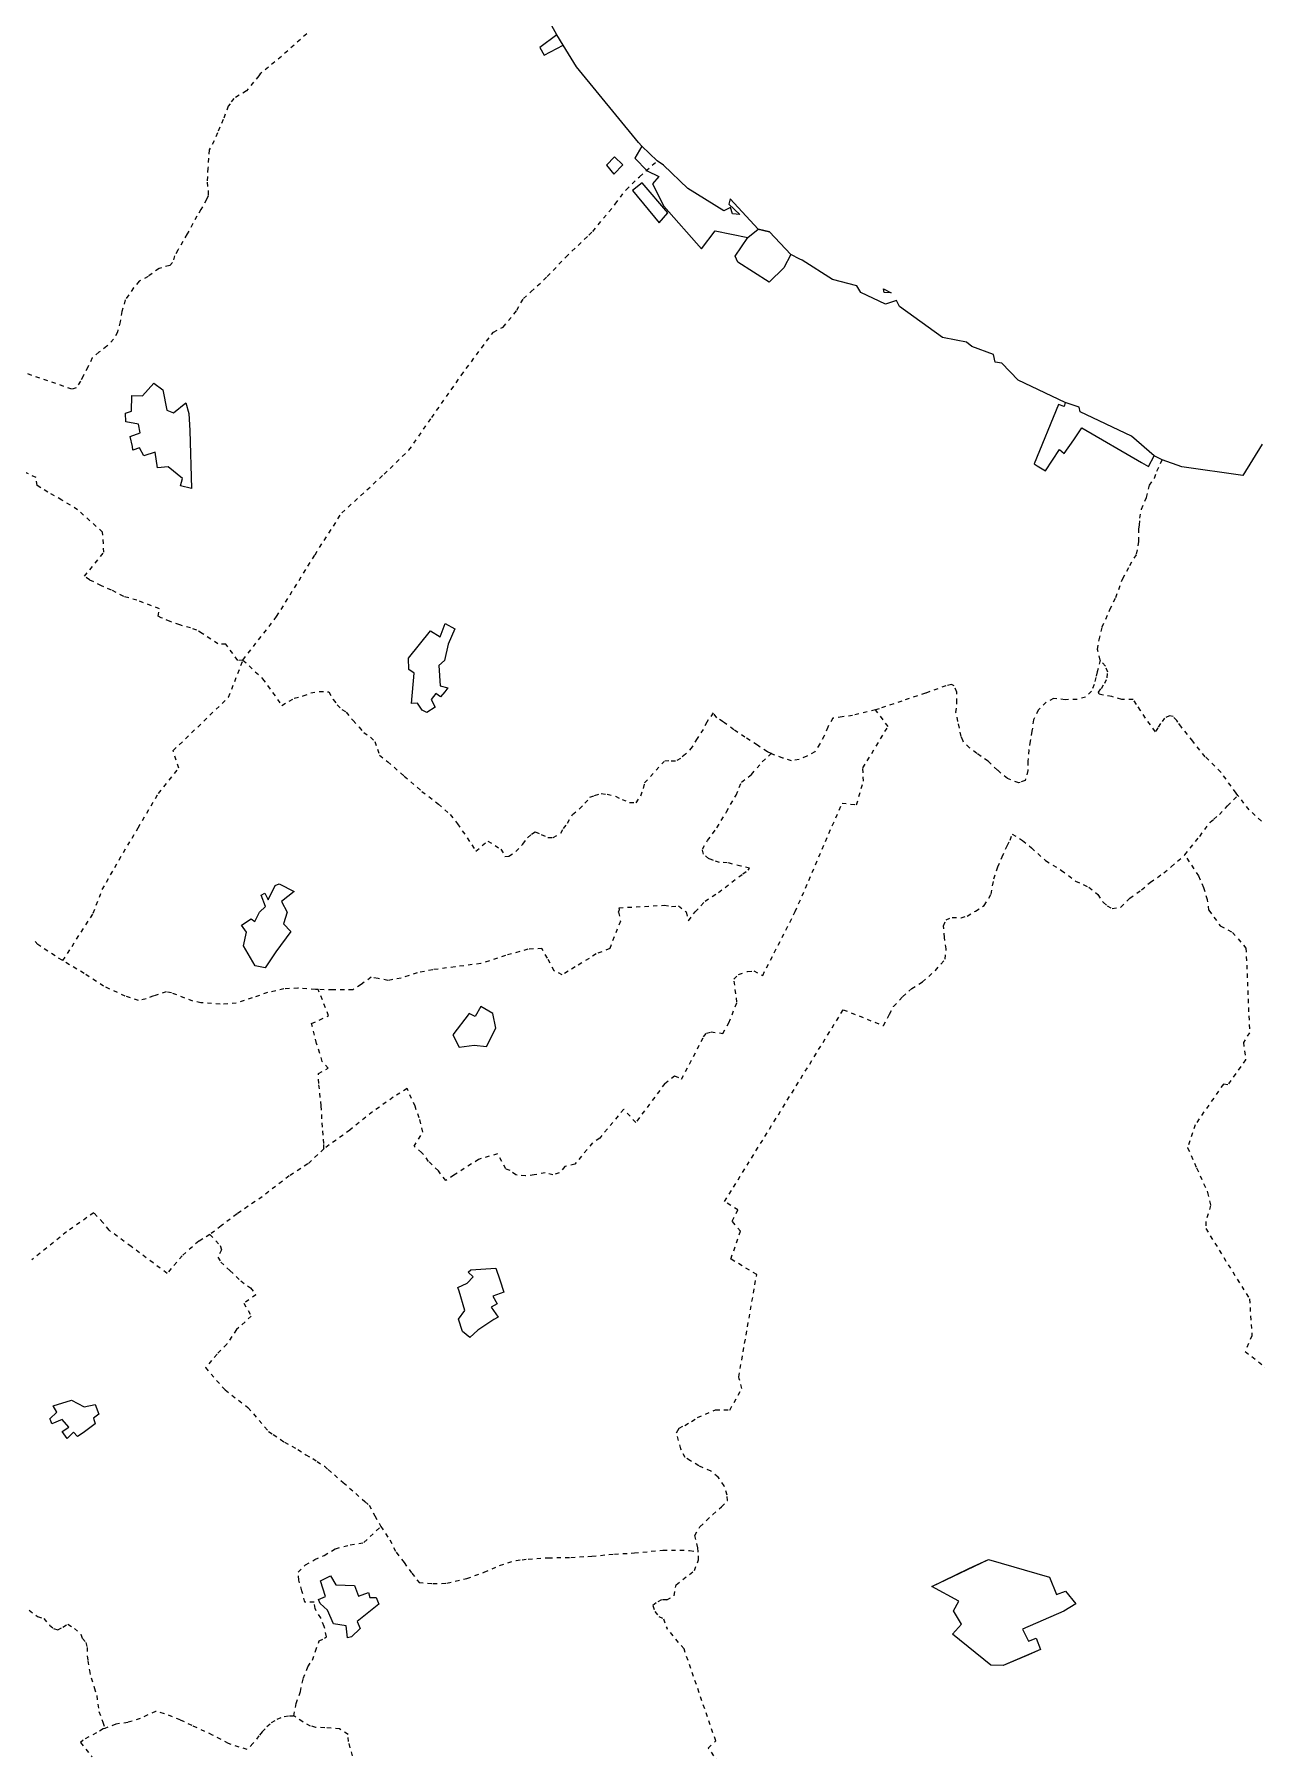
# Model space of a CAD drawing. Header units: millimetres. Extents: x 1888 to 2040, y 1705 to 1894.
# Drawn here: x 1982.23 to 2010.99, y 1824.66 to 1865.02 of the extents above; entities that cross this region are included whole.
import ezdxf

# ---------------------------------------------------------------- set-up
doc = ezdxf.new("R2010")
doc.units = ezdxf.units.MM
doc.linetypes.add('HIDDEN', pattern=[0.375, 0.25, -0.125])

# ---------------------------------------------------------------- blocks, each defined once
blk = doc.blocks.new('mall')
at = {"linetype": 'Continuous'}
for p, q in [((-30272, 28209), (-30540, 28689)), ((-30272, 28209), (-30674, 27911)), ((-30674, 27911), (-30568, 27735)), ((-30568, 27735), (-30126, 27969)), ((-30126, 27969), (-30272, 28209)), ((-30126, 27969), (-30272, 28209)), ((-29811, 27463), (-30126, 27969)), ((-28352, 25681), (-29811, 27463)), ((-28272, 25592), (-28441, 25315)), ((-28272, 25592), (-28352, 25681)), ((-27910, 25250), (-28272, 25592)), ((-27910, 25250), (-28272, 25592)), ((-28913, 25342), (-29108, 25145)), ((-29108, 25145), (-28929, 24937)), ((-28929, 24937), (-28719, 25155)), ((-28719, 25155), (-28913, 25342)), ((-28441, 25315), (-28148, 25015)), ((-27760, 25150), (-27910, 25250)), ((-27760, 25150), (-27910, 25250)), ((-27194, 24600), (-27760, 25150)), ((-27194, 24600), (-27760, 25150)), ((-28263, 24735), (-28495, 24552)), ((-27665, 24029), (-28263, 24735)), ((-28148, 25015), (-27873, 24883)), ((-27873, 24883), (-28022, 24708)), ((-28022, 24708), (-27759, 24184)), ((-28495, 24552), (-27862, 23792)), ((-26347, 24071), (-27194, 24600)), ((-26347, 24071), (-27194, 24600)), ((-26193, 24358), (-26228, 24228)), ((-26193, 24358), (-26228, 24228)), ((-26228, 24228), (-25971, 23983)), ((-26228, 24228), (-25971, 23983)), ((-25538, 23640), (-26193, 24358)), ((-25538, 23640), (-26193, 24358)), ((-27862, 23792), (-27665, 24029)), ((-27759, 24184), (-26873, 23181)), ((-26189, 24149), (-26347, 24071)), ((-26189, 24149), (-26347, 24071)), ((-26140, 23999), (-26189, 24149)), ((-26140, 23999), (-26189, 24149)), ((-25971, 23983), (-26140, 23999)), ((-25971, 23983), (-26140, 23999)), ((-26873, 23181), (-26550, 23606)), ((-26550, 23606), (-25778, 23449)), ((-26081, 23008), (-25778, 23449)), ((-25778, 23449), (-25538, 23640)), ((-25778, 23449), (-25538, 23640)), ((-25271, 23578), (-25538, 23640)), ((-25538, 23640), (-25271, 23578)), ((-24771, 23042), (-25271, 23578)), ((-25271, 23578), (-24771, 23042)), ((-26012, 22869), (-26081, 23008)), ((-24771, 23042), (-24931, 22731)), ((-24557, 22936), (-24771, 23042)), ((-25277, 22393), (-26012, 22869)), ((-24931, 22731), (-25277, 22393)), ((-24504, 22910), (-24557, 22936)), ((-23787, 22460), (-24504, 22910)), ((-23217, 22308), (-23787, 22460)), ((-23118, 22156), (-23217, 22308)), ((-22572, 22155), (-22590, 22238)), ((-22590, 22238), (-22408, 22141)), ((-22539, 21879), (-23118, 22156)), ((-22408, 22141), (-22572, 22155)), ((-22279, 21964), (-22539, 21879)), ((-22208, 21826), (-22279, 21964)), ((-21201, 21090), (-22208, 21826)), ((-20877, 21032), (-21201, 21090)), ((-20635, 20986), (-20877, 21032)), ((-20512, 20880), (-20635, 20986)), ((-20000, 20698), (-20512, 20880)), ((-19957, 20517), (-20000, 20698)), ((-19801, 20490), (-19957, 20517)), ((-19417, 20094), (-19801, 20490)), ((-40018, 19724), (-39755, 20017)), ((-39755, 20017), (-39540, 19867)), ((-39540, 19867), (-39448, 19384)), ((-18317, 19569), (-19417, 20094)), ((-40279, 19365), (-40273, 19727)), ((-40273, 19727), (-40018, 19724)), ((-39448, 19384), (-39295, 19326)), ((-39295, 19326), (-38999, 19558)), ((-38999, 19558), (-38928, 19306)), ((-18470, 19515), (-19040, 18126)), ((-18337, 19468), (-18470, 19515)), ((-18317, 19569), (-18337, 19468)), ((-17982, 19457), (-18317, 19569)), ((-17982, 19457), (-18317, 19569)), ((-17964, 19343), (-17982, 19457)), ((-17964, 19343), (-17982, 19457)), ((-40421, 19313), (-40279, 19365)), ((-40409, 19111), (-40421, 19313)), ((-40117, 19057), (-40409, 19111)), ((-40077, 18854), (-40117, 19057)), ((-38928, 19306), (-38904, 18904)), ((-16757, 18773), (-17964, 19343)), ((-16757, 18773), (-17964, 19343)), ((-40314, 18769), (-40077, 18854)), ((-40256, 18530), (-40314, 18769)), ((-38904, 18904), (-38865, 17541)), ((-18336, 18366), (-18113, 18691)), ((-18113, 18691), (-17923, 18968)), ((-17923, 18968), (-16519, 18151)), ((-16223, 18309), (-16757, 18773)), ((-16223, 18309), (-16757, 18773)), ((-13679, 18587), (-14132, 17848)), ((-40248, 18444), (-40256, 18530)), ((-40091, 18501), (-40248, 18444)), ((-39986, 18312), (-40091, 18501)), ((-39724, 18400), (-39986, 18312)), ((-39664, 18025), (-39724, 18400)), ((-18778, 17962), (-18450, 18459)), ((-18450, 18459), (-18336, 18366)), ((-16355, 18060), (-16223, 18309)), ((-16030, 18215), (-16223, 18309)), ((-15573, 18054), (-16030, 18215)), ((-39420, 18055), (-39664, 18025)), ((-39083, 17779), (-39420, 18055)), ((-39130, 17606), (-39083, 17779)), ((-19040, 18126), (-18969, 18072)), ((-18969, 18072), (-18778, 17962)), ((-16519, 18151), (-16355, 18060)), ((-14132, 17848), (-15573, 18054)), ((-38865, 17541), (-39130, 17606)), ((-33765, 13555), (-33246, 14196)), ((-33246, 14196), (-33015, 14056)), ((-33015, 14056), (-32898, 14364)), ((-32898, 14364), (-32676, 14244)), ((-32676, 14244), (-32828, 13882)), ((-32828, 13882), (-32918, 13494)), ((-33754, 13286), (-33765, 13555)), ((-32918, 13494), (-33050, 13384)), ((-33050, 13384), (-33018, 12900)), ((-33628, 13196), (-33754, 13286)), ((-33696, 12486), (-33628, 13196)), ((-33119, 12724), (-33227, 12583)), ((-33227, 12583), (-33134, 12399)), ((-33007, 12641), (-33119, 12724)), ((-33018, 12900), (-32837, 12855)), ((-32908, 12762), (-33007, 12641)), ((-32837, 12855), (-32908, 12762)), ((-33550, 12497), (-33696, 12486)), ((-33442, 12329), (-33550, 12497)), ((-33331, 12271), (-33442, 12329)), ((-33134, 12399), (-33331, 12271)), ((-37062, 7866), (-36900, 8209)), ((-36900, 8209), (-36809, 8249)), ((-36809, 8249), (-36450, 8064)), ((-37267, 7578), (-37129, 7709)), ((-37230, 7977), (-37141, 8025)), ((-37129, 7709), (-37230, 7977)), ((-37141, 8025), (-37062, 7866)), ((-36450, 8064), (-36751, 7828)), ((-36751, 7828), (-36617, 7578)), ((-37688, 7276), (-37461, 7419)), ((-37577, 7105), (-37688, 7276)), ((-37461, 7419), (-37381, 7360)), ((-37381, 7360), (-37267, 7578)), ((-36617, 7578), (-36706, 7301)), ((-36706, 7301), (-36531, 7126)), ((-37641, 6791), (-37577, 7105)), ((-36531, 7126), (-36882, 6646)), ((-37373, 6318), (-37641, 6791)), ((-36882, 6646), (-37131, 6270)), ((-37131, 6270), (-37373, 6318)), ((-32064, 5360), (-32195, 5122)), ((-31781, 5193), (-32064, 5360)), ((-32334, 5194), (-32722, 4698)), ((-32195, 5122), (-32334, 5194)), ((-31924, 4422), (-31706, 4852)), ((-31706, 4852), (-31781, 5193)), ((-32722, 4698), (-32567, 4404)), ((-32567, 4404), (-32220, 4448)), ((-32220, 4448), (-31924, 4422)), ((-32294, -829), (-31705, -796)), ((-31705, -796), (-31617, -1064)), ((-32600, -1250), (-32383, -1145)), ((-32383, -1145), (-32244, -999)), ((-32357, -890), (-32294, -829)), ((-32244, -999), (-32357, -890)), ((-31617, -1064), (-31516, -1357)), ((-32568, -1338), (-32600, -1250)), ((-32441, -1791), (-32568, -1338)), ((-31516, -1357), (-31780, -1455)), ((-31780, -1455), (-31673, -1630)), ((-32583, -1996), (-32441, -1791)), ((-32491, -2286), (-32583, -1996)), ((-31752, -1997), (-32131, -2251)), ((-31673, -1630), (-31816, -1714)), ((-31816, -1714), (-31650, -1944)), ((-31650, -1944), (-31752, -1997)), ((-32321, -2420), (-32491, -2286)), ((-32131, -2251), (-32321, -2420)), ((-42125, -4028), (-41693, -3896)), ((-42037, -4176), (-42125, -4028)), ((-41693, -3896), (-41395, -4055)), ((-41395, -4055), (-41138, -3999)), ((-41138, -3999), (-41050, -4226)), ((-42197, -4340), (-42037, -4176)), ((-42179, -4382), (-42197, -4340)), ((-42156, -4458), (-42179, -4382)), ((-41909, -4353), (-42156, -4458)), ((-41756, -4531), (-41909, -4353)), ((-41050, -4226), (-41173, -4321)), ((-41173, -4321), (-41137, -4458)), ((-41910, -4634), (-41756, -4531)), ((-41792, -4798), (-41910, -4634)), ((-41647, -4651), (-41792, -4798)), ((-41548, -4752), (-41647, -4651)), ((-41420, -4668), (-41548, -4752)), ((-41137, -4458), (-41420, -4668)), ((-20578, -7858), (-20120, -7641)), ((-20120, -7641), (-18683, -8062)), ((-35833, -8145), (-35597, -8030)), ((-35597, -8030), (-35474, -8241)), ((-21453, -8277), (-20578, -7858)), ((-18683, -8062), (-18518, -8468)), ((-35718, -8512), (-35833, -8145)), ((-35474, -8241), (-35034, -8260)), ((-35034, -8260), (-34940, -8507)), ((-34940, -8507), (-34702, -8421)), ((-34702, -8421), (-34675, -8539)), ((-20815, -8628), (-21453, -8277)), ((-18518, -8468), (-18303, -8393)), ((-18303, -8393), (-18065, -8688)), ((-35880, -8587), (-35718, -8512)), ((-35843, -8676), (-35880, -8587)), ((-35671, -8834), (-35843, -8676)), ((-35526, -9155), (-35671, -8834)), ((-34460, -8695), (-34969, -9103)), ((-34675, -8539), (-34521, -8535)), ((-34521, -8535), (-34460, -8695)), ((-20941, -8852), (-20815, -8628)), ((-20751, -9164), (-20941, -8852)), ((-18342, -8856), (-19317, -9283)), ((-18065, -8688), (-18342, -8856)), ((-35230, -9206), (-35526, -9155)), ((-35197, -9484), (-35230, -9206)), ((-34901, -9270), (-35106, -9461)), ((-34969, -9103), (-34901, -9270)), ((-20962, -9400), (-20751, -9164)), ((-19317, -9283), (-19178, -9562)), ((-35106, -9461), (-35197, -9484)), ((-20060, -10127), (-20962, -9400)), ((-19178, -9562), (-18993, -9491)), ((-18993, -9491), (-18895, -9758)), ((-19235, -9913), (-19776, -10136)), ((-18895, -9758), (-19235, -9913)), ((-19776, -10136), (-20060, -10127))]:
    blk.add_line(p, q, dxfattribs=at)
at = {"linetype": 'HIDDEN'}
for p, q in [((-36157, 28239), (-36750, 27706)), ((-36750, 27706), (-37256, 27291)), ((-37287, 27251), (-37573, 26896)), ((-37256, 27291), (-37287, 27251)), ((-37872, 26713), (-37962, 26591)), ((-37573, 26896), (-37872, 26713)), ((-38003, 26535), (-38119, 26222)), ((-37962, 26591), (-38003, 26535)), ((-38257, 25904), (-38335, 25722)), ((-38119, 26222), (-38257, 25904)), ((-38449, 25508), (-38482, 25076)), ((-38335, 25722), (-38449, 25508)), ((-38482, 25076), (-38503, 24746)), ((-28326, 24876), (-27910, 25250)), ((-38503, 24746), (-38475, 24543)), ((-28644, 24569), (-28326, 24876)), ((-38514, 24340), (-38647, 24104)), ((-38473, 24422), (-38514, 24340)), ((-38475, 24543), (-38473, 24422)), ((-29427, 23588), (-28897, 24232)), ((-28897, 24232), (-28644, 24569)), ((-38740, 23947), (-38972, 23528)), ((-38647, 24104), (-38740, 23947)), ((-38972, 23528), (-39187, 23150)), ((-30063, 22987), (-29519, 23500)), ((-29519, 23500), (-29427, 23588)), ((-39267, 23016), (-39311, 22861)), ((-39187, 23150), (-39267, 23016)), ((-39631, 22720), (-39888, 22530)), ((-39379, 22786), (-39631, 22720)), ((-39311, 22861), (-39379, 22786)), ((-30498, 22525), (-30063, 22987)), ((-40231, 22259), (-40428, 21977)), ((-40099, 22421), (-40231, 22259)), ((-39888, 22530), (-40099, 22421)), ((-30880, 22172), (-30498, 22525)), ((-40428, 21977), (-40503, 21707)), ((-31214, 21735), (-31061, 22011)), ((-31061, 22011), (-30880, 22172)), ((-40544, 21464), (-40612, 21218)), ((-40503, 21707), (-40544, 21464)), ((-31539, 21335), (-31214, 21735)), ((-40699, 21053), (-40859, 20887)), ((-40612, 21218), (-40699, 21053)), ((-32522, 20204), (-31766, 21223)), ((-31766, 21223), (-31539, 21335)), ((-41205, 20614), (-41305, 20398)), ((-41044, 20748), (-41205, 20614)), ((-40859, 20887), (-41044, 20748)), ((-41680, 19880), (-43049, 20349)), ((-41415, 20187), (-41476, 20066)), ((-41305, 20398), (-41415, 20187)), ((-33215, 19211), (-32522, 20204)), ((-41579, 19914), (-41680, 19880)), ((-41476, 20066), (-41579, 19914)), ((-33753, 18444), (-33215, 19211)), ((-34339, 17877), (-33753, 18444)), ((-16155, 17954), (-16030, 18215)), ((-42522, 17800), (-42801, 17932)), ((-42501, 17612), (-42522, 17800)), ((-35331, 16969), (-34339, 17877)), ((-16331, 17620), (-16212, 17782)), ((-16212, 17782), (-16155, 17954)), ((-42244, 17460), (-42501, 17612)), ((-41917, 17271), (-42244, 17460)), ((-16403, 17331), (-16331, 17620)), ((-41546, 17043), (-41917, 17271)), ((-40958, 16518), (-41546, 17043)), ((-35962, 15986), (-35331, 16969)), ((-16557, 16844), (-16517, 17060)), ((-16517, 17060), (-16403, 17331)), ((-16578, 16590), (-16562, 16686)), ((-16578, 16300), (-16578, 16590)), ((-16562, 16686), (-16557, 16844)), ((-40928, 16043), (-40958, 16518)), ((-16632, 15999), (-16578, 16300)), ((-41383, 15478), (-40928, 16043)), ((-36865, 14530), (-35962, 15986)), ((-16794, 15729), (-16632, 15999)), ((-41268, 15393), (-41383, 15478)), ((-40989, 15257), (-41268, 15393)), ((-17125, 14983), (-16961, 15424)), ((-16961, 15424), (-16794, 15729)), ((-40750, 15155), (-40989, 15257)), ((-40463, 15004), (-40750, 15155)), ((-40152, 14916), (-40463, 15004)), ((-17260, 14694), (-17125, 14983)), ((-39621, 14714), (-40152, 14916)), ((-39655, 14538), (-39621, 14714)), ((-39581, 14505), (-39655, 14538)), ((-17443, 14288), (-17260, 14694)), ((-39369, 14416), (-39581, 14505)), ((-39146, 14333), (-39369, 14416)), ((-38888, 14263), (-39146, 14333)), ((-38745, 14211), (-38888, 14263)), ((-38620, 14136), (-38745, 14211)), ((-38247, 13889), (-38620, 14136)), ((-37657, 13509), (-36865, 14530)), ((-17517, 13983), (-17443, 14288)), ((-38059, 13878), (-38247, 13889)), ((-37777, 13500), (-38059, 13878)), ((-17552, 13758), (-17517, 13983)), ((-17489, 13507), (-17552, 13758)), ((-37994, 12634), (-37657, 13509)), ((-37657, 13509), (-37777, 13500)), ((-37657, 13509), (-37194, 13070)), ((-17489, 13507), (-17559, 13230)), ((-17366, 13368), (-17489, 13507)), ((-17313, 13224), (-17366, 13368)), ((-37194, 13070), (-36745, 12442)), ((-20987, 12930), (-21120, 12904)), ((-20922, 12902), (-20987, 12930)), ((-17629, 12934), (-17698, 12777)), ((-17592, 13098), (-17629, 12934)), ((-17559, 13230), (-17592, 13098)), ((-17463, 12843), (-17384, 12964)), ((-17384, 12964), (-17324, 13092)), ((-17324, 13092), (-17313, 13224)), ((-39299, 11379), (-37994, 12634)), ((-36745, 12442), (-36450, 12609)), ((-36450, 12609), (-36243, 12665)), ((-36243, 12665), (-36063, 12734)), ((-36063, 12734), (-35866, 12772)), ((-35866, 12772), (-35637, 12762)), ((-35637, 12762), (-35538, 12578)), ((-35538, 12578), (-35438, 12455)), ((-22159, 12542), (-22688, 12364)), ((-21602, 12727), (-22159, 12542)), ((-21120, 12904), (-21602, 12727)), ((-20862, 12754), (-20922, 12902)), ((-20862, 12504), (-20862, 12754)), ((-18760, 12515), (-18947, 12332)), ((-18586, 12606), (-18760, 12515)), ((-18315, 12576), (-18586, 12606)), ((-18034, 12580), (-18315, 12576)), ((-17836, 12635), (-18034, 12580)), ((-17698, 12777), (-17836, 12635)), ((-17532, 12751), (-17463, 12843)), ((-17513, 12704), (-17532, 12751)), ((-17450, 12689), (-17513, 12704)), ((-17216, 12649), (-17450, 12689)), ((-16983, 12584), (-17216, 12649)), ((-16718, 12582), (-16983, 12584)), ((-16634, 12465), (-16718, 12582)), ((-35438, 12455), (-35330, 12349)), ((-35330, 12349), (-35227, 12282)), ((-35227, 12282), (-35067, 12087)), ((-26592, 12265), (-26748, 12050)), ((-26509, 12153), (-26592, 12265)), ((-26360, 12057), (-26509, 12153)), ((-23777, 12138), (-23901, 11928)), ((-23557, 12176), (-23777, 12138)), ((-23315, 12203), (-23557, 12176)), ((-22777, 12341), (-23315, 12203)), ((-22688, 12364), (-22777, 12341)), ((-22479, 11945), (-22777, 12341)), ((-20883, 12275), (-20862, 12504)), ((-20836, 12066), (-20883, 12275)), ((-18947, 12332), (-19058, 12105)), ((-16543, 12324), (-16634, 12465)), ((-16425, 12141), (-16543, 12324)), ((-16189, 11824), (-16425, 12141)), ((-15976, 12140), (-16069, 12014)), ((-15859, 12198), (-15976, 12140)), ((-15771, 12180), (-15859, 12198)), ((-15688, 12085), (-15771, 12180)), ((-35067, 12087), (-34923, 11933)), ((-34923, 11933), (-34817, 11802)), ((-34817, 11802), (-34656, 11697)), ((-26831, 11878), (-26974, 11663)), ((-26748, 12050), (-26831, 11878)), ((-26111, 11870), (-26360, 12057)), ((-25847, 11695), (-26111, 11870)), ((-23980, 11727), (-24085, 11535)), ((-23901, 11928), (-23980, 11727)), ((-23074, 10971), (-22479, 11945)), ((-20759, 11714), (-20836, 12066)), ((-20712, 11599), (-20759, 11714)), ((-19096, 11836), (-19140, 11601)), ((-19058, 12105), (-19096, 11836)), ((-16132, 11918), (-16189, 11824)), ((-16069, 12014), (-16132, 11918)), ((-15664, 12050), (-15688, 12085)), ((-15581, 11930), (-15664, 12050)), ((-15310, 11600), (-15581, 11930)), ((-39162, 10967), (-39299, 11379)), ((-34656, 11697), (-34554, 11590)), ((-34554, 11590), (-34495, 11411)), ((-34495, 11411), (-34444, 11269)), ((-27086, 11464), (-27247, 11295)), ((-26974, 11663), (-27086, 11464)), ((-25556, 11505), (-25847, 11695)), ((-25319, 11350), (-25556, 11505)), ((-25439, 11113), (-25232, 11308)), ((-25232, 11308), (-25319, 11350)), ((-25206, 11296), (-25232, 11308)), ((-24201, 11351), (-24389, 11245)), ((-24085, 11535), (-24201, 11351)), ((-20702, 11575), (-20712, 11599)), ((-20562, 11443), (-20702, 11575)), ((-20394, 11311), (-20562, 11443)), ((-20128, 11132), (-20394, 11311)), ((-19165, 11393), (-19195, 11131)), ((-19140, 11601), (-19165, 11393)), ((-15021, 11235), (-15310, 11600)), ((-39646, 10373), (-39162, 10967)), ((-34444, 11269), (-34252, 11117)), ((-34252, 11117), (-33861, 10776)), ((-28207, 10621), (-27750, 11125)), ((-27636, 11136), (-27750, 11125)), ((-27483, 11127), (-27636, 11136)), ((-27364, 11195), (-27483, 11127)), ((-27247, 11295), (-27364, 11195)), ((-25694, 10819), (-25439, 11113)), ((-24954, 11204), (-25206, 11296)), ((-24752, 11139), (-24954, 11204)), ((-24575, 11171), (-24752, 11139)), ((-24389, 11245), (-24575, 11171)), ((-23061, 10659), (-23074, 10971)), ((-19909, 10922), (-20128, 11132)), ((-19672, 10722), (-19909, 10922)), ((-19189, 10907), (-19254, 10679)), ((-19195, 11131), (-19189, 10907)), ((-14651, 10870), (-15021, 11235)), ((-33861, 10776), (-33446, 10420)), ((-28234, 10491), (-28207, 10621)), ((-26057, 10329), (-25930, 10634)), ((-25930, 10634), (-25694, 10819)), ((-23223, 10104), (-23061, 10659)), ((-19402, 10619), (-19672, 10722)), ((-19372, 10632), (-19402, 10619)), ((-19254, 10679), (-19372, 10632)), ((-14291, 10381), (-14651, 10870)), ((-40123, 9559), (-39646, 10373)), ((-33446, 10420), (-33057, 10120)), ((-33057, 10120), (-32911, 9986)), ((-29741, 10009), (-29611, 10140)), ((-29611, 10140), (-29493, 10281)), ((-29493, 10281), (-29383, 10326)), ((-29383, 10326), (-29231, 10366)), ((-29231, 10366), (-29090, 10354)), ((-29090, 10354), (-28896, 10305)), ((-28896, 10305), (-28739, 10232)), ((-28739, 10232), (-28560, 10160)), ((-28560, 10160), (-28409, 10154)), ((-28409, 10154), (-28293, 10313)), ((-28293, 10313), (-28234, 10491)), ((-26284, 9936), (-26057, 10329)), ((-24663, 7592), (-23562, 10145)), ((-23562, 10145), (-23223, 10104)), ((-14496, 10078), (-14248, 10324)), ((-14248, 10324), (-14291, 10381)), ((-13985, 9985), (-14248, 10324)), ((-32911, 9986), (-32785, 9877)), ((-32785, 9877), (-32607, 9660)), ((-30025, 9672), (-29901, 9879)), ((-29901, 9879), (-29741, 10009)), ((-26508, 9566), (-26284, 9936)), ((-15149, 9362), (-14899, 9698)), ((-14899, 9698), (-14819, 9764)), ((-14819, 9764), (-14687, 9875)), ((-14687, 9875), (-14496, 10078)), ((-13696, 9720), (-13985, 9985)), ((-40573, 8808), (-40123, 9559)), ((-32607, 9660), (-32180, 9016)), ((-31071, 9182), (-30962, 9330)), ((-30962, 9330), (-30866, 9413)), ((-30866, 9413), (-30783, 9469)), ((-30783, 9469), (-30640, 9402)), ((-30640, 9402), (-30485, 9337)), ((-30485, 9337), (-30358, 9338)), ((-30358, 9338), (-30178, 9436)), ((-30178, 9436), (-30115, 9545)), ((-30115, 9545), (-30025, 9672)), ((-26727, 9263), (-26508, 9566)), ((-19611, 9270), (-19557, 9415)), ((-19557, 9415), (-19318, 9268)), ((-15496, 8930), (-15149, 9362)), ((-32180, 9016), (-31897, 9252)), ((-31897, 9252), (-31587, 9059)), ((-31587, 9059), (-31494, 8889)), ((-31494, 8889), (-31399, 8894)), ((-31399, 8894), (-31237, 9004)), ((-31237, 9004), (-31071, 9182)), ((-26849, 9060), (-26727, 9263)), ((-26823, 8941), (-26849, 9060)), ((-26695, 8837), (-26823, 8941)), ((-19798, 8879), (-19676, 9142)), ((-19676, 9142), (-19611, 9270)), ((-19318, 9268), (-19107, 9091)), ((-19107, 9091), (-18773, 8792)), ((-15820, 8648), (-15496, 8930)), ((-15167, 8430), (-15496, 8930)), ((-40967, 8110), (-40573, 8808)), ((-26586, 8796), (-26695, 8837)), ((-26443, 8749), (-26586, 8796)), ((-26262, 8743), (-26443, 8749)), ((-25943, 8663), (-26262, 8743)), ((-26154, 8286), (-25900, 8479)), ((-25737, 8612), (-25943, 8663)), ((-25900, 8479), (-25769, 8570)), ((-25769, 8570), (-25737, 8612)), ((-19992, 8363), (-19897, 8642)), ((-19897, 8642), (-19798, 8879)), ((-18773, 8792), (-18398, 8561)), ((-18398, 8561), (-18069, 8310)), ((-16310, 8284), (-15990, 8503)), ((-15990, 8503), (-15820, 8648)), ((-41178, 7554), (-40967, 8110)), ((-26471, 8040), (-26154, 8286)), ((-20056, 8001), (-19992, 8363)), ((-18069, 8310), (-17754, 8164)), ((-17754, 8164), (-17543, 7994)), ((-16792, 7906), (-16518, 8103)), ((-16518, 8103), (-16310, 8284)), ((-15052, 8150), (-15167, 8430)), ((-14963, 7867), (-15052, 8150)), ((-28809, 7682), (-27748, 7742)), ((-28796, 7642), (-28809, 7682)), ((-27748, 7742), (-27575, 7715)), ((-27575, 7715), (-27409, 7727)), ((-27409, 7727), (-27233, 7584)), ((-27020, 7585), (-26786, 7835)), ((-26786, 7835), (-26471, 8040)), ((-20425, 7606), (-20218, 7736)), ((-20218, 7736), (-20056, 8001)), ((-17543, 7994), (-17416, 7804)), ((-17416, 7804), (-17326, 7730)), ((-17326, 7730), (-17207, 7667)), ((-17207, 7667), (-17008, 7699)), ((-17008, 7699), (-16792, 7906)), ((-14933, 7623), (-14963, 7867)), ((-41895, 6439), (-41178, 7554)), ((-28778, 7369), (-29029, 6725)), ((-28823, 7582), (-28796, 7642)), ((-28823, 7582), (-28778, 7369)), ((-27233, 7584), (-27175, 7379)), ((-27175, 7379), (-27020, 7585)), ((-25430, 6091), (-24663, 7592)), ((-21177, 7257), (-21117, 7400)), ((-21117, 7400), (-20972, 7456)), ((-20972, 7456), (-20761, 7447)), ((-20761, 7447), (-20620, 7488)), ((-20620, 7488), (-20425, 7606)), ((-14933, 7623), (-14664, 7255)), ((-42485, 6815), (-42611, 6965)), ((-21154, 6986), (-21177, 7257)), ((-21113, 6713), (-21154, 6986)), ((-14664, 7255), (-14378, 7104)), ((-14378, 7104), (-14061, 6736)), ((-41909, 6447), (-42485, 6815)), ((-31481, 6562), (-32064, 6370)), ((-30953, 6705), (-31481, 6562)), ((-30624, 6725), (-30953, 6705)), ((-30496, 6495), (-30624, 6725)), ((-30339, 6200), (-30496, 6495)), ((-29345, 6597), (-29840, 6294)), ((-29029, 6725), (-29345, 6597)), ((-21364, 6206), (-21140, 6475)), ((-21140, 6475), (-21113, 6713)), ((-14061, 6736), (-13976, 4744)), ((-41895, 6439), (-41909, 6447)), ((-41396, 6136), (-41895, 6439)), ((-40936, 5838), (-41396, 6136)), ((-33561, 6155), (-33936, 6030)), ((-33192, 6224), (-33561, 6155)), ((-32668, 6293), (-33192, 6224)), ((-32064, 6370), (-32668, 6293)), ((-30144, 6105), (-30339, 6200)), ((-29840, 6294), (-30144, 6105)), ((-26107, 6006), (-25996, 6116)), ((-25996, 6116), (-25787, 6187)), ((-25787, 6187), (-25642, 6197)), ((-25642, 6197), (-25430, 6091)), ((-21674, 5937), (-21364, 6206)), ((-40425, 5603), (-40936, 5838)), ((-39464, 5705), (-39763, 5608)), ((-39337, 5683), (-39464, 5705)), ((-38839, 5487), (-39337, 5683)), ((-37080, 5686), (-37442, 5566)), ((-36692, 5778), (-37080, 5686)), ((-36364, 5792), (-36692, 5778)), ((-35954, 5760), (-36364, 5792)), ((-35885, 5759), (-35954, 5760)), ((-35546, 5752), (-35885, 5759)), ((-35641, 5143), (-35885, 5759)), ((-35072, 5752), (-35546, 5752)), ((-34878, 5880), (-35072, 5752)), ((-34638, 6048), (-34878, 5880)), ((-34478, 6018), (-34638, 6048)), ((-34247, 5973), (-34478, 6018)), ((-33936, 6030), (-34247, 5973)), ((-26035, 5464), (-26107, 6006)), ((-22138, 5589), (-21924, 5784)), ((-21924, 5780), (-21674, 5937)), ((-21924, 5784), (-21924, 5780)), ((-40112, 5504), (-40425, 5603)), ((-39937, 5537), (-40112, 5504)), ((-39763, 5608), (-39937, 5537)), ((-38648, 5450), (-38839, 5487)), ((-38196, 5412), (-38648, 5450)), ((-37815, 5441), (-38196, 5412)), ((-37442, 5566), (-37815, 5441)), ((-26325, 775), (-23533, 5285)), ((-26224, 4980), (-26035, 5464)), ((-23533, 5285), (-22589, 4911)), ((-22448, 5179), (-22350, 5359)), ((-22350, 5359), (-22138, 5589)), ((-36042, 4957), (-35641, 5143)), ((-35926, 4492), (-36042, 4957)), ((-26366, 4728), (-26224, 4980)), ((-22589, 4911), (-22448, 5179)), ((-35790, 4068), (-35926, 4492)), ((-27339, 3653), (-26819, 4645)), ((-26819, 4645), (-26750, 4730)), ((-26750, 4730), (-26644, 4762)), ((-26644, 4762), (-26366, 4728)), ((-13976, 4744), (-14120, 4516)), ((-14120, 4516), (-14068, 4109)), ((-35651, 3908), (-35790, 4068)), ((-14068, 4109), (-14488, 3521)), ((-35883, 3782), (-35651, 3908)), ((-35872, 3551), (-35883, 3782)), ((-27732, 3548), (-27502, 3732)), ((-27502, 3732), (-27339, 3653)), ((-35818, 3024), (-35872, 3551)), ((-33797, 3435), (-34121, 3225)), ((-33608, 3013), (-33797, 3435)), ((-27732, 3548), (-28416, 2631)), ((-14592, 3537), (-15256, 2580)), ((-14488, 3521), (-14592, 3537)), ((-35786, 2523), (-35818, 3024)), ((-34612, 2880), (-35141, 2454)), ((-34121, 3225), (-34612, 2880)), ((-33510, 2746), (-33608, 3013)), ((-28700, 2943), (-29265, 2264)), ((-28416, 2631), (-28700, 2943)), ((-35755, 2139), (-35786, 2523)), ((-35141, 2454), (-35748, 2018)), ((-33427, 2408), (-33510, 2746)), ((-15256, 2580), (-15437, 2045)), ((-35753, 2013), (-35755, 2139)), ((-33631, 2072), (-33427, 2408)), ((-33453, 1928), (-33631, 2072)), ((-29436, 2152), (-29849, 1651)), ((-29265, 2264), (-29436, 2152)), ((-15437, 2045), (-15433, 2038)), ((-15433, 2038), (-15221, 1563)), ((-36130, 1661), (-36572, 1375)), ((-35753, 2013), (-36130, 1661)), ((-35748, 2018), (-35753, 2013)), ((-33289, 1719), (-33453, 1928)), ((-33060, 1497), (-33289, 1719)), ((-32113, 1765), (-32694, 1395)), ((-31669, 1893), (-32113, 1765)), ((-31472, 1539), (-31669, 1893)), ((-29849, 1651), (-30081, 1595)), ((-36572, 1375), (-37205, 887)), ((-32888, 1269), (-33060, 1497)), ((-32694, 1395), (-32888, 1269)), ((-31369, 1500), (-31472, 1539)), ((-31236, 1399), (-31369, 1500)), ((-31009, 1375), (-31236, 1399)), ((-30803, 1403), (-31009, 1375)), ((-30544, 1446), (-30803, 1403)), ((-30365, 1398), (-30544, 1446)), ((-30218, 1450), (-30365, 1398)), ((-30081, 1595), (-30218, 1450)), ((-15221, 1563), (-14962, 987)), ((-37205, 887), (-37797, 482)), ((-14962, 987), (-14894, 679)), ((-41166, 509), (-41806, 62)), ((-40951, 277), (-41166, 509)), ((-37797, 482), (-38172, 204)), ((-26012, 575), (-26325, 775)), ((-26145, 314), (-26012, 575)), ((-14894, 679), (-15004, 301)), ((-41806, 62), (-42622, -601)), ((-40807, 100), (-40951, 277)), ((-40289, -285), (-40807, 100)), ((-38172, 204), (-38433, -2)), ((-26177, -578), (-25951, 73)), ((-25951, 73), (-26145, 314)), ((-15004, 301), (-15005, 138)), ((-15005, 138), (-13978, -1516)), ((-39770, -670), (-40289, -285)), ((-38697, -159), (-39087, -500)), ((-38433, -2), (-38697, -159)), ((-38433, -2), (-38192, -263)), ((-38161, -365), (-38252, -537)), ((-38192, -263), (-38161, -365)), ((-39441, -916), (-39770, -670)), ((-39087, -500), (-39441, -916)), ((-38252, -537), (-38178, -649)), ((-38178, -649), (-37964, -852)), ((-25571, -946), (-26177, -578)), ((-37964, -852), (-37710, -1092)), ((-37710, -1092), (-37483, -1257)), ((-25993, -3351), (-25571, -946)), ((-37353, -1420), (-37636, -1619)), ((-37483, -1257), (-37353, -1420)), ((-13978, -1516), (-13920, -2383)), ((-37462, -1919), (-37807, -2237)), ((-37636, -1619), (-37462, -1919)), ((-37807, -2237), (-38038, -2578)), ((-13920, -2383), (-14082, -2752)), ((-38266, -2817), (-38542, -3133)), ((-38038, -2578), (-38266, -2817)), ((-14082, -2752), (-13151, -3469)), ((-38542, -3133), (-38076, -3656)), ((-26202, -4129), (-25921, -3626)), ((-25982, -3393), (-25993, -3351)), ((-25921, -3626), (-25982, -3393)), ((-38076, -3656), (-37540, -4070)), ((-37540, -4070), (-37054, -4634)), ((-27265, -4491), (-27101, -4398)), ((-27101, -4398), (-26961, -4308)), ((-26961, -4308), (-26542, -4123)), ((-26542, -4123), (-26202, -4129)), ((-37054, -4634), (-36945, -4707)), ((-36945, -4707), (-36680, -4885)), ((-27454, -4665), (-27425, -4608)), ((-27410, -4848), (-27454, -4665)), ((-27425, -4608), (-27398, -4555)), ((-27398, -4555), (-27265, -4491)), ((-36680, -4885), (-36364, -5059)), ((-36364, -5059), (-36178, -5184)), ((-36178, -5184), (-36016, -5270)), ((-27356, -5041), (-27410, -4848)), ((-27256, -5248), (-27356, -5041)), ((-36016, -5270), (-35915, -5342)), ((-35915, -5342), (-35741, -5452)), ((-35741, -5452), (-35650, -5531)), ((-35650, -5531), (-35507, -5657)), ((-27131, -5325), (-27256, -5248)), ((-26932, -5441), (-27131, -5325)), ((-26646, -5569), (-26932, -5441)), ((-26474, -5705), (-26646, -5569)), ((-35507, -5657), (-35300, -5834)), ((-35300, -5834), (-35004, -6096)), ((-26333, -5916), (-26474, -5705)), ((-26269, -6128), (-26333, -5916)), ((-35004, -6096), (-34789, -6284)), ((-34789, -6284), (-34691, -6369)), ((-34691, -6369), (-34556, -6617)), ((-26605, -6587), (-26402, -6404)), ((-26402, -6404), (-26261, -6260)), ((-26261, -6260), (-26269, -6128)), ((-34556, -6617), (-34412, -6866)), ((-26905, -6873), (-26754, -6726)), ((-26754, -6726), (-26605, -6587)), ((-35132, -7299), (-34811, -7245)), ((-34811, -7245), (-34412, -6866)), ((-34412, -6866), (-34204, -7183)), ((-34204, -7183), (-34052, -7476)), ((-27030, -7079), (-26905, -6873)), ((-26954, -7369), (-27030, -7079)), ((-36186, -7771), (-35969, -7648)), ((-35969, -7648), (-35743, -7551)), ((-35743, -7551), (-35480, -7391)), ((-35480, -7391), (-35132, -7299)), ((-34052, -7476), (-33865, -7717)), ((-31618, -7784), (-31233, -7665)), ((-31233, -7665), (-31090, -7650)), ((-31090, -7650), (-30946, -7634)), ((-30946, -7634), (-30475, -7605)), ((-30475, -7605), (-29940, -7595)), ((-29940, -7595), (-29446, -7565)), ((-29446, -7565), (-28920, -7517)), ((-28920, -7517), (-28448, -7491)), ((-28448, -7491), (-27779, -7424)), ((-27779, -7424), (-27150, -7430)), ((-27150, -7430), (-26948, -7463)), ((-27037, -7906), (-26937, -7655)), ((-26948, -7463), (-26954, -7369)), ((-26937, -7655), (-26948, -7463)), ((-36357, -7940), (-36186, -7771)), ((-36342, -8131), (-36357, -7940)), ((-33865, -7717), (-33686, -7966)), ((-33686, -7966), (-33515, -8189)), ((-32389, -8090), (-31980, -7946)), ((-31980, -7946), (-31618, -7784)), ((-27469, -8237), (-27037, -7906)), ((-36269, -8384), (-36342, -8131)), ((-36205, -8650), (-36269, -8384)), ((-33515, -8189), (-33188, -8213)), ((-33188, -8213), (-32858, -8201)), ((-32858, -8201), (-32389, -8090)), ((-27516, -8498), (-27469, -8237)), ((-42686, -8834), (-42490, -8986)), ((-35981, -8646), (-36205, -8650)), ((-35961, -8800), (-35981, -8646)), ((-35827, -9020), (-35961, -8800)), ((-27938, -8667), (-28012, -8728)), ((-28012, -8728), (-27970, -8870)), ((-27970, -8870), (-27875, -8982)), ((-27811, -8594), (-27938, -8667)), ((-27684, -8593), (-27811, -8594)), ((-27684, -8593), (-27516, -8498)), ((-42490, -8986), (-42345, -9033)), ((-42345, -9033), (-42207, -9187)), ((-42207, -9187), (-42112, -9271)), ((-42112, -9271), (-42011, -9301)), ((-42011, -9301), (-41893, -9234)), ((-41893, -9234), (-41777, -9169)), ((-41777, -9169), (-41624, -9266)), ((-41624, -9266), (-41471, -9399)), ((-35745, -9218), (-35827, -9020)), ((-35691, -9462), (-35745, -9218)), ((-27875, -8982), (-27766, -9039)), ((-27766, -9039), (-27681, -9270)), ((-27281, -9747), (-27681, -9270)), ((-41471, -9399), (-41435, -9502)), ((-41435, -9502), (-41351, -9595)), ((-41351, -9595), (-41322, -9711)), ((-35948, -9801), (-35866, -9561)), ((-35866, -9561), (-35735, -9498)), ((-35735, -9498), (-35691, -9462)), ((-41322, -9711), (-41320, -9914)), ((-41320, -9914), (-41308, -10027)), ((-41308, -10027), (-41271, -10253)), ((-36130, -10166), (-36020, -10010)), ((-36020, -10010), (-35948, -9801)), ((-26534, -11911), (-27281, -9747)), ((-41271, -10253), (-41229, -10430)), ((-41229, -10430), (-41154, -10658)), ((-36306, -10749), (-36238, -10441)), ((-36238, -10441), (-36130, -10166)), ((-41154, -10658), (-41098, -10845)), ((-41098, -10845), (-41046, -11223)), ((-36406, -11029), (-36306, -10749)), ((-41046, -11223), (-40954, -11472)), ((-39714, -11217), (-40074, -11385)), ((-39506, -11272), (-39714, -11217)), ((-39131, -11416), (-39506, -11272)), ((-36461, -11322), (-36406, -11029)), ((-40942, -11628), (-41104, -11722)), ((-40954, -11472), (-40908, -11616)), ((-40908, -11616), (-40942, -11628)), ((-40649, -11519), (-40908, -11616)), ((-40363, -11475), (-40649, -11519)), ((-40074, -11385), (-40363, -11475)), ((-38854, -11551), (-39131, -11416)), ((-38371, -11773), (-38854, -11551)), ((-37202, -11701), (-37281, -11788)), ((-37202, -11701), (-37095, -11572)), ((-37095, -11572), (-36985, -11478)), ((-36985, -11478), (-36852, -11401)), ((-36852, -11401), (-36687, -11335)), ((-36687, -11335), (-36566, -11318)), ((-36566, -11318), (-36461, -11322)), ((-36251, -11465), (-36461, -11322)), ((-36066, -11561), (-36251, -11465)), ((-35942, -11593), (-36066, -11561)), ((-35734, -11601), (-35942, -11593)), ((-35383, -11629), (-35734, -11601)), ((-35183, -11758), (-35383, -11629)), ((-41416, -11892), (-41479, -11947)), ((-41479, -11947), (-41206, -12287)), ((-41104, -11722), (-41416, -11892)), ((-37997, -11974), (-38371, -11773)), ((-37555, -12116), (-37997, -11974)), ((-37422, -11973), (-37555, -12116)), ((-37281, -11788), (-37422, -11973)), ((-35175, -11927), (-35183, -11758)), ((-35079, -12264), (-35175, -11927)), ((-26712, -12080), (-26534, -11911)), ((-26338, -12580), (-26712, -12080))]:
    blk.add_line(p, q, dxfattribs=at)
for p, q in [((-21453, -8277), (-20120, -7641)), ((-20120, -7641), (-18683, -8062)), ((-18683, -8062), (-18518, -8468)), ((-20815, -8628), (-21453, -8277)), ((-18518, -8468), (-18303, -8393)), ((-18303, -8393), (-18065, -8688)), ((-20941, -8852), (-20815, -8628)), ((-20751, -9164), (-20941, -8852)), ((-18342, -8856), (-19317, -9283)), ((-18065, -8688), (-18342, -8856)), ((-20962, -9400), (-20751, -9164)), ((-19317, -9283), (-19178, -9562)), ((-20060, -10127), (-20962, -9400)), ((-19178, -9562), (-18993, -9491)), ((-18993, -9491), (-18895, -9758)), ((-18895, -9758), (-19776, -10136)), ((-19776, -10136), (-20060, -10127))]:
    blk.add_line(p, q)

msp = doc.modelspace()

# ---------------------------------------------------------------- block references
at = {"xscale": 0.001, "yscale": 0.001, "zscale": 0.001}
msp.add_blockref('mall', (2024.797, 1836.796), dxfattribs=at)

doc.saveas('drawing.dxf')
